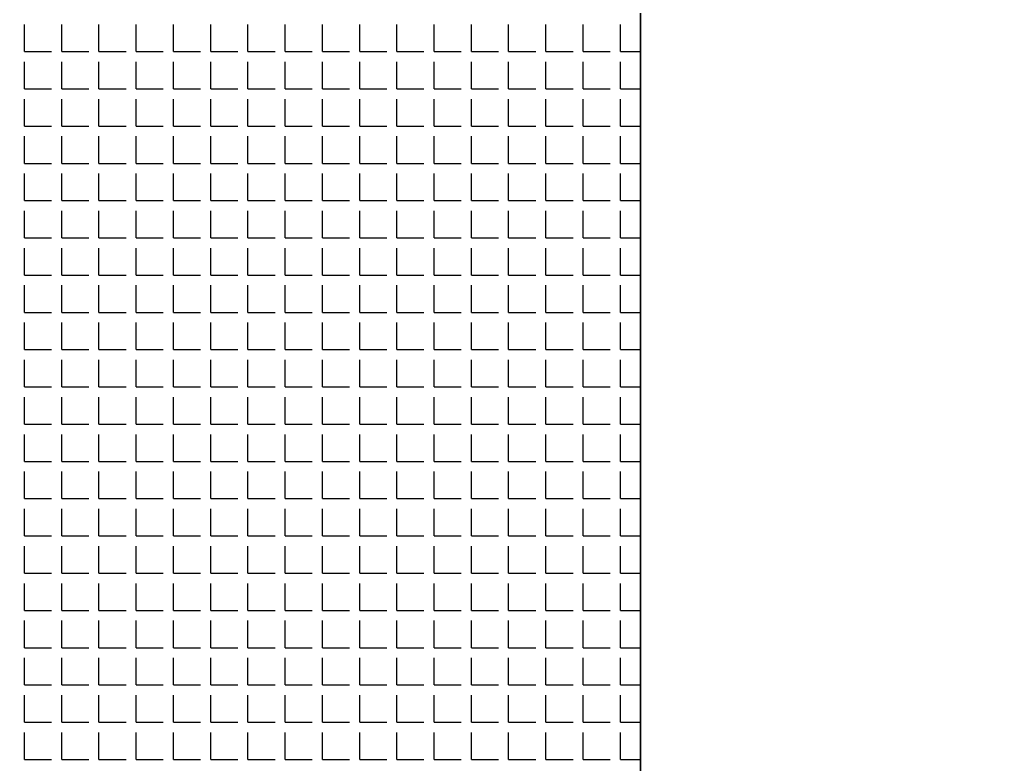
# Model space of a CAD drawing. Header units: millimetres. Extents: x -2063041 to -1932644, y 197605868 to 197643080.
# Drawn here: x -2046542.7 to -2046406.9, y 197627065.4 to 197627169.6 of the extents above; entities that cross this region are included whole.
import ezdxf

# ---------------------------------------------------------------- set-up
doc = ezdxf.new("R2010")
doc.units = ezdxf.units.MM
doc.layers.add('СКУД', color=7, linetype='Continuous')

msp = doc.modelspace()

# ---------------------------------------------------------------- linework, layer by layer
at = {"layer": 'СКУД', "color": 18, "true_color": 0x000000}
for p, q in [((-2046455.74, 197627297.71), (-2046455.74, 197626939.77)), ((-2046541.95, 197627165.15), (-2046541.95, 197627168.94)), ((-2046536.74, 197627165.15), (-2046536.74, 197627168.94)), ((-2046531.53, 197627165.15), (-2046531.53, 197627168.94)), ((-2046526.31, 197627165.15), (-2046526.31, 197627168.94)), ((-2046521.1, 197627165.15), (-2046521.1, 197627168.94)), ((-2046515.89, 197627165.15), (-2046515.89, 197627168.94)), ((-2046510.67, 197627165.15), (-2046510.67, 197627168.94)), ((-2046505.46, 197627165.15), (-2046505.46, 197627168.94)), ((-2046500.25, 197627165.15), (-2046500.25, 197627168.94)), ((-2046495.03, 197627165.15), (-2046495.03, 197627168.94)), ((-2046489.82, 197627165.15), (-2046489.82, 197627168.94)), ((-2046484.61, 197627165.15), (-2046484.61, 197627168.94)), ((-2046479.39, 197627165.15), (-2046479.39, 197627168.94)), ((-2046474.18, 197627165.15), (-2046474.18, 197627168.94)), ((-2046468.97, 197627165.15), (-2046468.97, 197627168.94)), ((-2046463.75, 197627165.15), (-2046463.75, 197627168.94)), ((-2046458.54, 197627165.15), (-2046458.54, 197627168.94)), ((-2046541.95, 197627165.15), (-2046538.16, 197627165.15)), ((-2046536.74, 197627165.15), (-2046532.95, 197627165.15)), ((-2046531.53, 197627165.15), (-2046527.73, 197627165.15)), ((-2046526.31, 197627165.15), (-2046522.52, 197627165.15)), ((-2046521.1, 197627165.15), (-2046517.31, 197627165.15)), ((-2046515.89, 197627165.15), (-2046512.09, 197627165.15)), ((-2046510.67, 197627165.15), (-2046506.88, 197627165.15)), ((-2046505.46, 197627165.15), (-2046501.67, 197627165.15)), ((-2046500.25, 197627165.15), (-2046496.45, 197627165.15)), ((-2046495.03, 197627165.15), (-2046491.24, 197627165.15)), ((-2046489.82, 197627165.15), (-2046486.03, 197627165.15)), ((-2046484.61, 197627165.15), (-2046480.81, 197627165.15)), ((-2046479.39, 197627165.15), (-2046475.6, 197627165.15)), ((-2046474.18, 197627165.15), (-2046470.39, 197627165.15)), ((-2046468.97, 197627165.15), (-2046465.17, 197627165.15)), ((-2046463.75, 197627165.15), (-2046459.96, 197627165.15)), ((-2046458.54, 197627165.15), (-2046455.74, 197627165.15)), ((-2046541.95, 197627159.93), (-2046541.95, 197627163.72)), ((-2046536.74, 197627159.93), (-2046536.74, 197627163.72)), ((-2046531.53, 197627159.93), (-2046531.53, 197627163.72)), ((-2046526.31, 197627159.93), (-2046526.31, 197627163.72)), ((-2046521.1, 197627159.93), (-2046521.1, 197627163.72)), ((-2046515.89, 197627159.93), (-2046515.89, 197627163.72)), ((-2046510.67, 197627159.93), (-2046510.67, 197627163.72)), ((-2046505.46, 197627159.93), (-2046505.46, 197627163.72)), ((-2046500.25, 197627159.93), (-2046500.25, 197627163.72)), ((-2046495.03, 197627159.93), (-2046495.03, 197627163.72)), ((-2046489.82, 197627159.93), (-2046489.82, 197627163.72)), ((-2046484.61, 197627159.93), (-2046484.61, 197627163.72)), ((-2046479.39, 197627159.93), (-2046479.39, 197627163.72)), ((-2046474.18, 197627159.93), (-2046474.18, 197627163.72)), ((-2046468.97, 197627159.93), (-2046468.97, 197627163.72)), ((-2046463.75, 197627159.93), (-2046463.75, 197627163.72)), ((-2046458.54, 197627159.93), (-2046458.54, 197627163.72)), ((-2046541.95, 197627159.93), (-2046538.16, 197627159.93)), ((-2046536.74, 197627159.93), (-2046532.95, 197627159.93)), ((-2046531.53, 197627159.93), (-2046527.73, 197627159.93)), ((-2046526.31, 197627159.93), (-2046522.52, 197627159.93)), ((-2046521.1, 197627159.93), (-2046517.31, 197627159.93)), ((-2046515.89, 197627159.93), (-2046512.09, 197627159.93)), ((-2046510.67, 197627159.93), (-2046506.88, 197627159.93)), ((-2046505.46, 197627159.93), (-2046501.67, 197627159.93)), ((-2046500.25, 197627159.93), (-2046496.45, 197627159.93)), ((-2046495.03, 197627159.93), (-2046491.24, 197627159.93)), ((-2046489.82, 197627159.93), (-2046486.03, 197627159.93)), ((-2046484.61, 197627159.93), (-2046480.81, 197627159.93)), ((-2046479.39, 197627159.93), (-2046475.6, 197627159.93)), ((-2046474.18, 197627159.93), (-2046470.39, 197627159.93)), ((-2046468.97, 197627159.93), (-2046465.17, 197627159.93)), ((-2046463.75, 197627159.93), (-2046459.96, 197627159.93)), ((-2046458.54, 197627159.93), (-2046455.74, 197627159.93)), ((-2046541.95, 197627154.72), (-2046541.95, 197627158.51)), ((-2046536.74, 197627154.72), (-2046536.74, 197627158.51)), ((-2046531.53, 197627154.72), (-2046531.53, 197627158.51)), ((-2046526.31, 197627154.72), (-2046526.31, 197627158.51)), ((-2046521.1, 197627154.72), (-2046521.1, 197627158.51)), ((-2046515.89, 197627154.72), (-2046515.89, 197627158.51)), ((-2046510.67, 197627154.72), (-2046510.67, 197627158.51)), ((-2046505.46, 197627154.72), (-2046505.46, 197627158.51)), ((-2046500.25, 197627154.72), (-2046500.25, 197627158.51)), ((-2046495.03, 197627154.72), (-2046495.03, 197627158.51)), ((-2046489.82, 197627154.72), (-2046489.82, 197627158.51)), ((-2046484.61, 197627154.72), (-2046484.61, 197627158.51)), ((-2046479.39, 197627154.72), (-2046479.39, 197627158.51)), ((-2046474.18, 197627154.72), (-2046474.18, 197627158.51)), ((-2046468.97, 197627154.72), (-2046468.97, 197627158.51)), ((-2046463.75, 197627154.72), (-2046463.75, 197627158.51)), ((-2046458.54, 197627154.72), (-2046458.54, 197627158.51)), ((-2046541.95, 197627154.72), (-2046538.16, 197627154.72)), ((-2046536.74, 197627154.72), (-2046532.95, 197627154.72)), ((-2046531.53, 197627154.72), (-2046527.73, 197627154.72)), ((-2046526.31, 197627154.72), (-2046522.52, 197627154.72)), ((-2046521.1, 197627154.72), (-2046517.31, 197627154.72)), ((-2046515.89, 197627154.72), (-2046512.09, 197627154.72)), ((-2046510.67, 197627154.72), (-2046506.88, 197627154.72)), ((-2046505.46, 197627154.72), (-2046501.67, 197627154.72)), ((-2046500.25, 197627154.72), (-2046496.45, 197627154.72)), ((-2046495.03, 197627154.72), (-2046491.24, 197627154.72)), ((-2046489.82, 197627154.72), (-2046486.03, 197627154.72)), ((-2046484.61, 197627154.72), (-2046480.81, 197627154.72)), ((-2046479.39, 197627154.72), (-2046475.6, 197627154.72)), ((-2046474.18, 197627154.72), (-2046470.39, 197627154.72)), ((-2046468.97, 197627154.72), (-2046465.17, 197627154.72)), ((-2046463.75, 197627154.72), (-2046459.96, 197627154.72)), ((-2046458.54, 197627154.72), (-2046455.74, 197627154.72)), ((-2046541.95, 197627149.51), (-2046541.95, 197627153.3)), ((-2046536.74, 197627149.51), (-2046536.74, 197627153.3)), ((-2046531.53, 197627149.51), (-2046531.53, 197627153.3)), ((-2046526.31, 197627149.51), (-2046526.31, 197627153.3)), ((-2046521.1, 197627149.51), (-2046521.1, 197627153.3)), ((-2046515.89, 197627149.51), (-2046515.89, 197627153.3)), ((-2046510.67, 197627149.51), (-2046510.67, 197627153.3)), ((-2046505.46, 197627149.51), (-2046505.46, 197627153.3)), ((-2046500.25, 197627149.51), (-2046500.25, 197627153.3)), ((-2046495.03, 197627149.51), (-2046495.03, 197627153.3)), ((-2046489.82, 197627149.51), (-2046489.82, 197627153.3)), ((-2046484.61, 197627149.51), (-2046484.61, 197627153.3)), ((-2046479.39, 197627149.51), (-2046479.39, 197627153.3)), ((-2046474.18, 197627149.51), (-2046474.18, 197627153.3)), ((-2046468.97, 197627149.51), (-2046468.97, 197627153.3)), ((-2046463.75, 197627149.51), (-2046463.75, 197627153.3)), ((-2046458.54, 197627149.51), (-2046458.54, 197627153.3)), ((-2046541.95, 197627149.51), (-2046538.16, 197627149.51)), ((-2046536.74, 197627149.51), (-2046532.95, 197627149.51)), ((-2046531.53, 197627149.51), (-2046527.73, 197627149.51)), ((-2046526.31, 197627149.51), (-2046522.52, 197627149.51)), ((-2046521.1, 197627149.51), (-2046517.31, 197627149.51)), ((-2046515.89, 197627149.51), (-2046512.09, 197627149.51)), ((-2046510.67, 197627149.51), (-2046506.88, 197627149.51)), ((-2046505.46, 197627149.51), (-2046501.67, 197627149.51)), ((-2046500.25, 197627149.51), (-2046496.45, 197627149.51)), ((-2046495.03, 197627149.51), (-2046491.24, 197627149.51)), ((-2046489.82, 197627149.51), (-2046486.03, 197627149.51)), ((-2046484.61, 197627149.51), (-2046480.81, 197627149.51)), ((-2046479.39, 197627149.51), (-2046475.6, 197627149.51)), ((-2046474.18, 197627149.51), (-2046470.39, 197627149.51)), ((-2046468.97, 197627149.51), (-2046465.17, 197627149.51)), ((-2046463.75, 197627149.51), (-2046459.96, 197627149.51)), ((-2046458.54, 197627149.51), (-2046455.74, 197627149.51)), ((-2046541.95, 197627144.29), (-2046541.95, 197627148.08)), ((-2046536.74, 197627144.29), (-2046536.74, 197627148.08)), ((-2046531.53, 197627144.29), (-2046531.53, 197627148.08)), ((-2046526.31, 197627144.29), (-2046526.31, 197627148.08)), ((-2046521.1, 197627144.29), (-2046521.1, 197627148.08)), ((-2046515.89, 197627144.29), (-2046515.89, 197627148.08)), ((-2046510.67, 197627144.29), (-2046510.67, 197627148.08)), ((-2046505.46, 197627144.29), (-2046505.46, 197627148.08)), ((-2046500.25, 197627144.29), (-2046500.25, 197627148.08)), ((-2046495.03, 197627144.29), (-2046495.03, 197627148.08)), ((-2046489.82, 197627144.29), (-2046489.82, 197627148.08)), ((-2046484.61, 197627144.29), (-2046484.61, 197627148.08)), ((-2046479.39, 197627144.29), (-2046479.39, 197627148.08)), ((-2046474.18, 197627144.29), (-2046474.18, 197627148.08)), ((-2046468.97, 197627144.29), (-2046468.97, 197627148.08)), ((-2046463.75, 197627144.29), (-2046463.75, 197627148.08)), ((-2046458.54, 197627144.29), (-2046458.54, 197627148.08)), ((-2046541.95, 197627144.29), (-2046538.16, 197627144.29)), ((-2046536.74, 197627144.29), (-2046532.95, 197627144.29)), ((-2046531.53, 197627144.29), (-2046527.73, 197627144.29)), ((-2046526.31, 197627144.29), (-2046522.52, 197627144.29)), ((-2046521.1, 197627144.29), (-2046517.31, 197627144.29)), ((-2046515.89, 197627144.29), (-2046512.09, 197627144.29)), ((-2046510.67, 197627144.29), (-2046506.88, 197627144.29)), ((-2046505.46, 197627144.29), (-2046501.67, 197627144.29)), ((-2046500.25, 197627144.29), (-2046496.45, 197627144.29)), ((-2046495.03, 197627144.29), (-2046491.24, 197627144.29)), ((-2046489.82, 197627144.29), (-2046486.03, 197627144.29)), ((-2046484.61, 197627144.29), (-2046480.81, 197627144.29)), ((-2046479.39, 197627144.29), (-2046475.6, 197627144.29)), ((-2046474.18, 197627144.29), (-2046470.39, 197627144.29)), ((-2046468.97, 197627144.29), (-2046465.17, 197627144.29)), ((-2046463.75, 197627144.29), (-2046459.96, 197627144.29)), ((-2046458.54, 197627144.29), (-2046455.74, 197627144.29)), ((-2046541.95, 197627139.08), (-2046541.95, 197627142.87)), ((-2046536.74, 197627139.08), (-2046536.74, 197627142.87)), ((-2046531.53, 197627139.08), (-2046531.53, 197627142.87)), ((-2046526.31, 197627139.08), (-2046526.31, 197627142.87)), ((-2046521.1, 197627139.08), (-2046521.1, 197627142.87)), ((-2046515.89, 197627139.08), (-2046515.89, 197627142.87)), ((-2046510.67, 197627139.08), (-2046510.67, 197627142.87)), ((-2046505.46, 197627139.08), (-2046505.46, 197627142.87)), ((-2046500.25, 197627139.08), (-2046500.25, 197627142.87)), ((-2046495.03, 197627139.08), (-2046495.03, 197627142.87)), ((-2046489.82, 197627139.08), (-2046489.82, 197627142.87)), ((-2046484.61, 197627139.08), (-2046484.61, 197627142.87)), ((-2046479.39, 197627139.08), (-2046479.39, 197627142.87)), ((-2046474.18, 197627139.08), (-2046474.18, 197627142.87)), ((-2046468.97, 197627139.08), (-2046468.97, 197627142.87)), ((-2046463.75, 197627139.08), (-2046463.75, 197627142.87)), ((-2046458.54, 197627139.08), (-2046458.54, 197627142.87)), ((-2046541.95, 197627139.08), (-2046538.16, 197627139.08)), ((-2046536.74, 197627139.08), (-2046532.95, 197627139.08)), ((-2046531.53, 197627139.08), (-2046527.73, 197627139.08)), ((-2046526.31, 197627139.08), (-2046522.52, 197627139.08)), ((-2046521.1, 197627139.08), (-2046517.31, 197627139.08)), ((-2046515.89, 197627139.08), (-2046512.09, 197627139.08)), ((-2046510.67, 197627139.08), (-2046506.88, 197627139.08)), ((-2046505.46, 197627139.08), (-2046501.67, 197627139.08)), ((-2046500.25, 197627139.08), (-2046496.45, 197627139.08)), ((-2046495.03, 197627139.08), (-2046491.24, 197627139.08)), ((-2046489.82, 197627139.08), (-2046486.03, 197627139.08)), ((-2046484.61, 197627139.08), (-2046480.81, 197627139.08)), ((-2046479.39, 197627139.08), (-2046475.6, 197627139.08)), ((-2046474.18, 197627139.08), (-2046470.39, 197627139.08)), ((-2046468.97, 197627139.08), (-2046465.17, 197627139.08)), ((-2046463.75, 197627139.08), (-2046459.96, 197627139.08)), ((-2046458.54, 197627139.08), (-2046455.74, 197627139.08)), ((-2046541.95, 197627133.87), (-2046541.95, 197627137.66)), ((-2046536.74, 197627133.87), (-2046536.74, 197627137.66)), ((-2046531.53, 197627133.87), (-2046531.53, 197627137.66)), ((-2046526.31, 197627133.87), (-2046526.31, 197627137.66)), ((-2046521.1, 197627133.87), (-2046521.1, 197627137.66)), ((-2046515.89, 197627133.87), (-2046515.89, 197627137.66)), ((-2046510.67, 197627133.87), (-2046510.67, 197627137.66)), ((-2046505.46, 197627133.87), (-2046505.46, 197627137.66)), ((-2046500.25, 197627133.87), (-2046500.25, 197627137.66)), ((-2046495.03, 197627133.87), (-2046495.03, 197627137.66)), ((-2046489.82, 197627133.87), (-2046489.82, 197627137.66)), ((-2046484.61, 197627133.87), (-2046484.61, 197627137.66)), ((-2046479.39, 197627133.87), (-2046479.39, 197627137.66)), ((-2046474.18, 197627133.87), (-2046474.18, 197627137.66)), ((-2046468.97, 197627133.87), (-2046468.97, 197627137.66)), ((-2046463.75, 197627133.87), (-2046463.75, 197627137.66)), ((-2046458.54, 197627133.87), (-2046458.54, 197627137.66)), ((-2046541.95, 197627133.87), (-2046538.16, 197627133.87)), ((-2046536.74, 197627133.87), (-2046532.95, 197627133.87)), ((-2046531.53, 197627133.87), (-2046527.73, 197627133.87)), ((-2046526.31, 197627133.87), (-2046522.52, 197627133.87)), ((-2046521.1, 197627133.87), (-2046517.31, 197627133.87)), ((-2046515.89, 197627133.87), (-2046512.09, 197627133.87)), ((-2046510.67, 197627133.87), (-2046506.88, 197627133.87)), ((-2046505.46, 197627133.87), (-2046501.67, 197627133.87)), ((-2046500.25, 197627133.87), (-2046496.45, 197627133.87)), ((-2046495.03, 197627133.87), (-2046491.24, 197627133.87)), ((-2046489.82, 197627133.87), (-2046486.03, 197627133.87)), ((-2046484.61, 197627133.87), (-2046480.81, 197627133.87)), ((-2046479.39, 197627133.87), (-2046475.6, 197627133.87)), ((-2046474.18, 197627133.87), (-2046470.39, 197627133.87)), ((-2046468.97, 197627133.87), (-2046465.17, 197627133.87)), ((-2046463.75, 197627133.87), (-2046459.96, 197627133.87)), ((-2046458.54, 197627133.87), (-2046455.74, 197627133.87)), ((-2046541.95, 197627128.65), (-2046541.95, 197627132.44)), ((-2046536.74, 197627128.65), (-2046536.74, 197627132.44)), ((-2046531.53, 197627128.65), (-2046531.53, 197627132.44)), ((-2046526.31, 197627128.65), (-2046526.31, 197627132.44)), ((-2046521.1, 197627128.65), (-2046521.1, 197627132.44)), ((-2046515.89, 197627128.65), (-2046515.89, 197627132.44)), ((-2046510.67, 197627128.65), (-2046510.67, 197627132.44)), ((-2046505.46, 197627128.65), (-2046505.46, 197627132.44)), ((-2046500.25, 197627128.65), (-2046500.25, 197627132.44)), ((-2046495.03, 197627128.65), (-2046495.03, 197627132.44)), ((-2046489.82, 197627128.65), (-2046489.82, 197627132.44)), ((-2046484.61, 197627128.65), (-2046484.61, 197627132.44)), ((-2046479.39, 197627128.65), (-2046479.39, 197627132.44)), ((-2046474.18, 197627128.65), (-2046474.18, 197627132.44)), ((-2046468.97, 197627128.65), (-2046468.97, 197627132.44)), ((-2046463.75, 197627128.65), (-2046463.75, 197627132.44)), ((-2046458.54, 197627128.65), (-2046458.54, 197627132.44)), ((-2046541.95, 197627128.65), (-2046538.16, 197627128.65)), ((-2046536.74, 197627128.65), (-2046532.95, 197627128.65)), ((-2046531.53, 197627128.65), (-2046527.73, 197627128.65)), ((-2046526.31, 197627128.65), (-2046522.52, 197627128.65)), ((-2046521.1, 197627128.65), (-2046517.31, 197627128.65)), ((-2046515.89, 197627128.65), (-2046512.09, 197627128.65)), ((-2046510.67, 197627128.65), (-2046506.88, 197627128.65)), ((-2046505.46, 197627128.65), (-2046501.67, 197627128.65)), ((-2046500.25, 197627128.65), (-2046496.45, 197627128.65)), ((-2046495.03, 197627128.65), (-2046491.24, 197627128.65)), ((-2046489.82, 197627128.65), (-2046486.03, 197627128.65)), ((-2046484.61, 197627128.65), (-2046480.81, 197627128.65)), ((-2046479.39, 197627128.65), (-2046475.6, 197627128.65)), ((-2046474.18, 197627128.65), (-2046470.39, 197627128.65)), ((-2046468.97, 197627128.65), (-2046465.17, 197627128.65)), ((-2046463.75, 197627128.65), (-2046459.96, 197627128.65)), ((-2046458.54, 197627128.65), (-2046455.74, 197627128.65)), ((-2046541.95, 197627123.44), (-2046541.95, 197627127.23)), ((-2046536.74, 197627123.44), (-2046536.74, 197627127.23)), ((-2046531.53, 197627123.44), (-2046531.53, 197627127.23)), ((-2046526.31, 197627123.44), (-2046526.31, 197627127.23)), ((-2046521.1, 197627123.44), (-2046521.1, 197627127.23)), ((-2046515.89, 197627123.44), (-2046515.89, 197627127.23)), ((-2046510.67, 197627123.44), (-2046510.67, 197627127.23)), ((-2046505.46, 197627123.44), (-2046505.46, 197627127.23)), ((-2046500.25, 197627123.44), (-2046500.25, 197627127.23)), ((-2046495.03, 197627123.44), (-2046495.03, 197627127.23)), ((-2046489.82, 197627123.44), (-2046489.82, 197627127.23)), ((-2046484.61, 197627123.44), (-2046484.61, 197627127.23)), ((-2046479.39, 197627123.44), (-2046479.39, 197627127.23)), ((-2046474.18, 197627123.44), (-2046474.18, 197627127.23)), ((-2046468.97, 197627123.44), (-2046468.97, 197627127.23)), ((-2046463.75, 197627123.44), (-2046463.75, 197627127.23)), ((-2046458.54, 197627123.44), (-2046458.54, 197627127.23)), ((-2046541.95, 197627123.44), (-2046538.16, 197627123.44)), ((-2046536.74, 197627123.44), (-2046532.95, 197627123.44)), ((-2046531.53, 197627123.44), (-2046527.73, 197627123.44)), ((-2046526.31, 197627123.44), (-2046522.52, 197627123.44)), ((-2046521.1, 197627123.44), (-2046517.31, 197627123.44)), ((-2046515.89, 197627123.44), (-2046512.09, 197627123.44)), ((-2046510.67, 197627123.44), (-2046506.88, 197627123.44)), ((-2046505.46, 197627123.44), (-2046501.67, 197627123.44)), ((-2046500.25, 197627123.44), (-2046496.45, 197627123.44)), ((-2046495.03, 197627123.44), (-2046491.24, 197627123.44)), ((-2046489.82, 197627123.44), (-2046486.03, 197627123.44)), ((-2046484.61, 197627123.44), (-2046480.81, 197627123.44)), ((-2046479.39, 197627123.44), (-2046475.6, 197627123.44)), ((-2046474.18, 197627123.44), (-2046470.39, 197627123.44)), ((-2046468.97, 197627123.44), (-2046465.17, 197627123.44)), ((-2046463.75, 197627123.44), (-2046459.96, 197627123.44)), ((-2046458.54, 197627123.44), (-2046455.74, 197627123.44)), ((-2046541.95, 197627118.23), (-2046541.95, 197627122.02)), ((-2046536.74, 197627118.23), (-2046536.74, 197627122.02)), ((-2046531.53, 197627118.23), (-2046531.53, 197627122.02)), ((-2046526.31, 197627118.23), (-2046526.31, 197627122.02)), ((-2046521.1, 197627118.23), (-2046521.1, 197627122.02)), ((-2046515.89, 197627118.23), (-2046515.89, 197627122.02)), ((-2046510.67, 197627118.23), (-2046510.67, 197627122.02)), ((-2046505.46, 197627118.23), (-2046505.46, 197627122.02)), ((-2046500.25, 197627118.23), (-2046500.25, 197627122.02)), ((-2046495.03, 197627118.23), (-2046495.03, 197627122.02)), ((-2046489.82, 197627118.23), (-2046489.82, 197627122.02)), ((-2046484.61, 197627118.23), (-2046484.61, 197627122.02)), ((-2046479.39, 197627118.23), (-2046479.39, 197627122.02)), ((-2046474.18, 197627118.23), (-2046474.18, 197627122.02)), ((-2046468.97, 197627118.23), (-2046468.97, 197627122.02)), ((-2046463.75, 197627118.23), (-2046463.75, 197627122.02)), ((-2046458.54, 197627118.23), (-2046458.54, 197627122.02)), ((-2046541.95, 197627118.23), (-2046538.16, 197627118.23)), ((-2046536.74, 197627118.23), (-2046532.95, 197627118.23)), ((-2046531.53, 197627118.23), (-2046527.73, 197627118.23)), ((-2046526.31, 197627118.23), (-2046522.52, 197627118.23)), ((-2046521.1, 197627118.23), (-2046517.31, 197627118.23)), ((-2046515.89, 197627118.23), (-2046512.09, 197627118.23)), ((-2046510.67, 197627118.23), (-2046506.88, 197627118.23)), ((-2046505.46, 197627118.23), (-2046501.67, 197627118.23)), ((-2046500.25, 197627118.23), (-2046496.45, 197627118.23)), ((-2046495.03, 197627118.23), (-2046491.24, 197627118.23)), ((-2046489.82, 197627118.23), (-2046486.03, 197627118.23)), ((-2046484.61, 197627118.23), (-2046480.81, 197627118.23)), ((-2046479.39, 197627118.23), (-2046475.6, 197627118.23)), ((-2046474.18, 197627118.23), (-2046470.39, 197627118.23)), ((-2046468.97, 197627118.23), (-2046465.17, 197627118.23)), ((-2046463.75, 197627118.23), (-2046459.96, 197627118.23)), ((-2046458.54, 197627118.23), (-2046455.74, 197627118.23)), ((-2046541.95, 197627113.01), (-2046541.95, 197627116.8)), ((-2046536.74, 197627113.01), (-2046536.74, 197627116.8)), ((-2046531.53, 197627113.01), (-2046531.53, 197627116.8)), ((-2046526.31, 197627113.01), (-2046526.31, 197627116.8)), ((-2046521.1, 197627113.01), (-2046521.1, 197627116.8)), ((-2046515.89, 197627113.01), (-2046515.89, 197627116.8)), ((-2046510.67, 197627113.01), (-2046510.67, 197627116.8)), ((-2046505.46, 197627113.01), (-2046505.46, 197627116.8)), ((-2046500.25, 197627113.01), (-2046500.25, 197627116.8)), ((-2046495.03, 197627113.01), (-2046495.03, 197627116.8)), ((-2046489.82, 197627113.01), (-2046489.82, 197627116.8)), ((-2046484.61, 197627113.01), (-2046484.61, 197627116.8)), ((-2046479.39, 197627113.01), (-2046479.39, 197627116.8)), ((-2046474.18, 197627113.01), (-2046474.18, 197627116.8)), ((-2046468.97, 197627113.01), (-2046468.97, 197627116.8)), ((-2046463.75, 197627113.01), (-2046463.75, 197627116.8)), ((-2046458.54, 197627113.01), (-2046458.54, 197627116.8)), ((-2046541.95, 197627113.01), (-2046538.16, 197627113.01)), ((-2046536.74, 197627113.01), (-2046532.95, 197627113.01)), ((-2046531.53, 197627113.01), (-2046527.73, 197627113.01)), ((-2046526.31, 197627113.01), (-2046522.52, 197627113.01)), ((-2046521.1, 197627113.01), (-2046517.31, 197627113.01)), ((-2046515.89, 197627113.01), (-2046512.09, 197627113.01)), ((-2046510.67, 197627113.01), (-2046506.88, 197627113.01)), ((-2046505.46, 197627113.01), (-2046501.67, 197627113.01)), ((-2046500.25, 197627113.01), (-2046496.45, 197627113.01)), ((-2046495.03, 197627113.01), (-2046491.24, 197627113.01)), ((-2046489.82, 197627113.01), (-2046486.03, 197627113.01)), ((-2046484.61, 197627113.01), (-2046480.81, 197627113.01)), ((-2046479.39, 197627113.01), (-2046475.6, 197627113.01)), ((-2046474.18, 197627113.01), (-2046470.39, 197627113.01)), ((-2046468.97, 197627113.01), (-2046465.17, 197627113.01)), ((-2046463.75, 197627113.01), (-2046459.96, 197627113.01)), ((-2046458.54, 197627113.01), (-2046455.74, 197627113.01)), ((-2046541.95, 197627107.8), (-2046541.95, 197627111.59)), ((-2046536.74, 197627107.8), (-2046536.74, 197627111.59)), ((-2046531.53, 197627107.8), (-2046531.53, 197627111.59)), ((-2046526.31, 197627107.8), (-2046526.31, 197627111.59)), ((-2046521.1, 197627107.8), (-2046521.1, 197627111.59)), ((-2046515.89, 197627107.8), (-2046515.89, 197627111.59)), ((-2046510.67, 197627107.8), (-2046510.67, 197627111.59)), ((-2046505.46, 197627107.8), (-2046505.46, 197627111.59)), ((-2046500.25, 197627107.8), (-2046500.25, 197627111.59)), ((-2046495.03, 197627107.8), (-2046495.03, 197627111.59)), ((-2046489.82, 197627107.8), (-2046489.82, 197627111.59)), ((-2046484.61, 197627107.8), (-2046484.61, 197627111.59)), ((-2046479.39, 197627107.8), (-2046479.39, 197627111.59)), ((-2046474.18, 197627107.8), (-2046474.18, 197627111.59)), ((-2046468.97, 197627107.8), (-2046468.97, 197627111.59)), ((-2046463.75, 197627107.8), (-2046463.75, 197627111.59)), ((-2046458.54, 197627107.8), (-2046458.54, 197627111.59)), ((-2046541.95, 197627107.8), (-2046538.16, 197627107.8)), ((-2046536.74, 197627107.8), (-2046532.95, 197627107.8)), ((-2046531.53, 197627107.8), (-2046527.73, 197627107.8)), ((-2046526.31, 197627107.8), (-2046522.52, 197627107.8)), ((-2046521.1, 197627107.8), (-2046517.31, 197627107.8)), ((-2046515.89, 197627107.8), (-2046512.09, 197627107.8)), ((-2046510.67, 197627107.8), (-2046506.88, 197627107.8)), ((-2046505.46, 197627107.8), (-2046501.67, 197627107.8)), ((-2046500.25, 197627107.8), (-2046496.45, 197627107.8)), ((-2046495.03, 197627107.8), (-2046491.24, 197627107.8)), ((-2046489.82, 197627107.8), (-2046486.03, 197627107.8)), ((-2046484.61, 197627107.8), (-2046480.81, 197627107.8)), ((-2046479.39, 197627107.8), (-2046475.6, 197627107.8)), ((-2046474.18, 197627107.8), (-2046470.39, 197627107.8)), ((-2046468.97, 197627107.8), (-2046465.17, 197627107.8)), ((-2046463.75, 197627107.8), (-2046459.96, 197627107.8)), ((-2046458.54, 197627107.8), (-2046455.74, 197627107.8)), ((-2046541.95, 197627102.59), (-2046541.95, 197627106.38)), ((-2046536.74, 197627102.59), (-2046536.74, 197627106.38)), ((-2046531.53, 197627102.59), (-2046531.53, 197627106.38)), ((-2046526.31, 197627102.59), (-2046526.31, 197627106.38)), ((-2046521.1, 197627102.59), (-2046521.1, 197627106.38)), ((-2046515.89, 197627102.59), (-2046515.89, 197627106.38)), ((-2046510.67, 197627102.59), (-2046510.67, 197627106.38)), ((-2046505.46, 197627102.59), (-2046505.46, 197627106.38)), ((-2046500.25, 197627102.59), (-2046500.25, 197627106.38)), ((-2046495.03, 197627102.59), (-2046495.03, 197627106.38)), ((-2046489.82, 197627102.59), (-2046489.82, 197627106.38)), ((-2046484.61, 197627102.59), (-2046484.61, 197627106.38)), ((-2046479.39, 197627102.59), (-2046479.39, 197627106.38)), ((-2046474.18, 197627102.59), (-2046474.18, 197627106.38)), ((-2046468.97, 197627102.59), (-2046468.97, 197627106.38)), ((-2046463.75, 197627102.59), (-2046463.75, 197627106.38)), ((-2046458.54, 197627102.59), (-2046458.54, 197627106.38)), ((-2046541.95, 197627102.59), (-2046538.16, 197627102.59)), ((-2046536.74, 197627102.59), (-2046532.95, 197627102.59)), ((-2046531.53, 197627102.59), (-2046527.73, 197627102.59)), ((-2046526.31, 197627102.59), (-2046522.52, 197627102.59)), ((-2046521.1, 197627102.59), (-2046517.31, 197627102.59)), ((-2046515.89, 197627102.59), (-2046512.09, 197627102.59)), ((-2046510.67, 197627102.59), (-2046506.88, 197627102.59)), ((-2046505.46, 197627102.59), (-2046501.67, 197627102.59)), ((-2046500.25, 197627102.59), (-2046496.45, 197627102.59)), ((-2046495.03, 197627102.59), (-2046491.24, 197627102.59)), ((-2046489.82, 197627102.59), (-2046486.03, 197627102.59)), ((-2046484.61, 197627102.59), (-2046480.81, 197627102.59)), ((-2046479.39, 197627102.59), (-2046475.6, 197627102.59)), ((-2046474.18, 197627102.59), (-2046470.39, 197627102.59)), ((-2046468.97, 197627102.59), (-2046465.17, 197627102.59)), ((-2046463.75, 197627102.59), (-2046459.96, 197627102.59)), ((-2046458.54, 197627102.59), (-2046455.74, 197627102.59)), ((-2046541.95, 197627097.37), (-2046541.95, 197627101.16)), ((-2046536.74, 197627097.37), (-2046536.74, 197627101.16)), ((-2046531.53, 197627097.37), (-2046531.53, 197627101.16)), ((-2046526.31, 197627097.37), (-2046526.31, 197627101.16)), ((-2046521.1, 197627097.37), (-2046521.1, 197627101.16)), ((-2046515.89, 197627097.37), (-2046515.89, 197627101.16)), ((-2046510.67, 197627097.37), (-2046510.67, 197627101.16)), ((-2046505.46, 197627097.37), (-2046505.46, 197627101.16)), ((-2046500.25, 197627097.37), (-2046500.25, 197627101.16)), ((-2046495.03, 197627097.37), (-2046495.03, 197627101.16)), ((-2046489.82, 197627097.37), (-2046489.82, 197627101.16)), ((-2046484.61, 197627097.37), (-2046484.61, 197627101.16)), ((-2046479.39, 197627097.37), (-2046479.39, 197627101.16)), ((-2046474.18, 197627097.37), (-2046474.18, 197627101.16)), ((-2046468.97, 197627097.37), (-2046468.97, 197627101.16)), ((-2046463.75, 197627097.37), (-2046463.75, 197627101.16)), ((-2046458.54, 197627097.37), (-2046458.54, 197627101.16)), ((-2046541.95, 197627097.37), (-2046538.16, 197627097.37)), ((-2046536.74, 197627097.37), (-2046532.95, 197627097.37)), ((-2046531.53, 197627097.37), (-2046527.73, 197627097.37)), ((-2046526.31, 197627097.37), (-2046522.52, 197627097.37)), ((-2046521.1, 197627097.37), (-2046517.31, 197627097.37)), ((-2046515.89, 197627097.37), (-2046512.09, 197627097.37)), ((-2046510.67, 197627097.37), (-2046506.88, 197627097.37)), ((-2046505.46, 197627097.37), (-2046501.67, 197627097.37)), ((-2046500.25, 197627097.37), (-2046496.45, 197627097.37)), ((-2046495.03, 197627097.37), (-2046491.24, 197627097.37)), ((-2046489.82, 197627097.37), (-2046486.03, 197627097.37)), ((-2046484.61, 197627097.37), (-2046480.81, 197627097.37)), ((-2046479.39, 197627097.37), (-2046475.6, 197627097.37)), ((-2046474.18, 197627097.37), (-2046470.39, 197627097.37)), ((-2046468.97, 197627097.37), (-2046465.17, 197627097.37)), ((-2046463.75, 197627097.37), (-2046459.96, 197627097.37)), ((-2046458.54, 197627097.37), (-2046455.74, 197627097.37)), ((-2046541.95, 197627092.16), (-2046541.95, 197627095.95)), ((-2046536.74, 197627092.16), (-2046536.74, 197627095.95)), ((-2046531.53, 197627092.16), (-2046531.53, 197627095.95)), ((-2046526.31, 197627092.16), (-2046526.31, 197627095.95)), ((-2046521.1, 197627092.16), (-2046521.1, 197627095.95)), ((-2046515.89, 197627092.16), (-2046515.89, 197627095.95)), ((-2046510.67, 197627092.16), (-2046510.67, 197627095.95)), ((-2046505.46, 197627092.16), (-2046505.46, 197627095.95)), ((-2046500.25, 197627092.16), (-2046500.25, 197627095.95)), ((-2046495.03, 197627092.16), (-2046495.03, 197627095.95)), ((-2046489.82, 197627092.16), (-2046489.82, 197627095.95)), ((-2046484.61, 197627092.16), (-2046484.61, 197627095.95)), ((-2046479.39, 197627092.16), (-2046479.39, 197627095.95)), ((-2046474.18, 197627092.16), (-2046474.18, 197627095.95)), ((-2046468.97, 197627092.16), (-2046468.97, 197627095.95)), ((-2046463.75, 197627092.16), (-2046463.75, 197627095.95)), ((-2046458.54, 197627092.16), (-2046458.54, 197627095.95)), ((-2046541.95, 197627092.16), (-2046538.16, 197627092.16)), ((-2046536.74, 197627092.16), (-2046532.95, 197627092.16)), ((-2046531.53, 197627092.16), (-2046527.73, 197627092.16)), ((-2046526.31, 197627092.16), (-2046522.52, 197627092.16)), ((-2046521.1, 197627092.16), (-2046517.31, 197627092.16)), ((-2046515.89, 197627092.16), (-2046512.09, 197627092.16)), ((-2046510.67, 197627092.16), (-2046506.88, 197627092.16)), ((-2046505.46, 197627092.16), (-2046501.67, 197627092.16)), ((-2046500.25, 197627092.16), (-2046496.45, 197627092.16)), ((-2046495.03, 197627092.16), (-2046491.24, 197627092.16)), ((-2046489.82, 197627092.16), (-2046486.03, 197627092.16)), ((-2046484.61, 197627092.16), (-2046480.81, 197627092.16)), ((-2046479.39, 197627092.16), (-2046475.6, 197627092.16)), ((-2046474.18, 197627092.16), (-2046470.39, 197627092.16)), ((-2046468.97, 197627092.16), (-2046465.17, 197627092.16)), ((-2046463.75, 197627092.16), (-2046459.96, 197627092.16)), ((-2046458.54, 197627092.16), (-2046455.74, 197627092.16)), ((-2046541.95, 197627086.95), (-2046541.95, 197627090.74)), ((-2046536.74, 197627086.95), (-2046536.74, 197627090.74)), ((-2046531.53, 197627086.95), (-2046531.53, 197627090.74)), ((-2046526.31, 197627086.95), (-2046526.31, 197627090.74)), ((-2046521.1, 197627086.95), (-2046521.1, 197627090.74)), ((-2046515.89, 197627086.95), (-2046515.89, 197627090.74)), ((-2046510.67, 197627086.95), (-2046510.67, 197627090.74)), ((-2046505.46, 197627086.95), (-2046505.46, 197627090.74)), ((-2046500.25, 197627086.95), (-2046500.25, 197627090.74)), ((-2046495.03, 197627086.95), (-2046495.03, 197627090.74)), ((-2046489.82, 197627086.95), (-2046489.82, 197627090.74)), ((-2046484.61, 197627086.95), (-2046484.61, 197627090.74)), ((-2046479.39, 197627086.95), (-2046479.39, 197627090.74)), ((-2046474.18, 197627086.95), (-2046474.18, 197627090.74)), ((-2046468.97, 197627086.95), (-2046468.97, 197627090.74)), ((-2046463.75, 197627086.95), (-2046463.75, 197627090.74)), ((-2046458.54, 197627086.95), (-2046458.54, 197627090.74)), ((-2046541.95, 197627086.95), (-2046538.16, 197627086.95)), ((-2046536.74, 197627086.95), (-2046532.95, 197627086.95)), ((-2046531.53, 197627086.95), (-2046527.73, 197627086.95)), ((-2046526.31, 197627086.95), (-2046522.52, 197627086.95)), ((-2046521.1, 197627086.95), (-2046517.31, 197627086.95)), ((-2046515.89, 197627086.95), (-2046512.09, 197627086.95)), ((-2046510.67, 197627086.95), (-2046506.88, 197627086.95)), ((-2046505.46, 197627086.95), (-2046501.67, 197627086.95)), ((-2046500.25, 197627086.95), (-2046496.45, 197627086.95)), ((-2046495.03, 197627086.95), (-2046491.24, 197627086.95)), ((-2046489.82, 197627086.95), (-2046486.03, 197627086.95)), ((-2046484.61, 197627086.95), (-2046480.81, 197627086.95)), ((-2046479.39, 197627086.95), (-2046475.6, 197627086.95)), ((-2046474.18, 197627086.95), (-2046470.39, 197627086.95)), ((-2046468.97, 197627086.95), (-2046465.17, 197627086.95)), ((-2046463.75, 197627086.95), (-2046459.96, 197627086.95)), ((-2046458.54, 197627086.95), (-2046455.74, 197627086.95)), ((-2046541.95, 197627081.73), (-2046541.95, 197627085.52)), ((-2046536.74, 197627081.73), (-2046536.74, 197627085.52)), ((-2046531.53, 197627081.73), (-2046531.53, 197627085.52)), ((-2046526.31, 197627081.73), (-2046526.31, 197627085.52)), ((-2046521.1, 197627081.73), (-2046521.1, 197627085.52)), ((-2046515.89, 197627081.73), (-2046515.89, 197627085.52)), ((-2046510.67, 197627081.73), (-2046510.67, 197627085.52)), ((-2046505.46, 197627081.73), (-2046505.46, 197627085.52)), ((-2046500.25, 197627081.73), (-2046500.25, 197627085.52)), ((-2046495.03, 197627081.73), (-2046495.03, 197627085.52)), ((-2046489.82, 197627081.73), (-2046489.82, 197627085.52)), ((-2046484.61, 197627081.73), (-2046484.61, 197627085.52)), ((-2046479.39, 197627081.73), (-2046479.39, 197627085.52)), ((-2046474.18, 197627081.73), (-2046474.18, 197627085.52)), ((-2046468.97, 197627081.73), (-2046468.97, 197627085.52)), ((-2046463.75, 197627081.73), (-2046463.75, 197627085.52)), ((-2046458.54, 197627081.73), (-2046458.54, 197627085.52)), ((-2046541.95, 197627081.73), (-2046538.16, 197627081.73)), ((-2046536.74, 197627081.73), (-2046532.95, 197627081.73)), ((-2046531.53, 197627081.73), (-2046527.73, 197627081.73)), ((-2046526.31, 197627081.73), (-2046522.52, 197627081.73)), ((-2046521.1, 197627081.73), (-2046517.31, 197627081.73)), ((-2046515.89, 197627081.73), (-2046512.09, 197627081.73)), ((-2046510.67, 197627081.73), (-2046506.88, 197627081.73)), ((-2046505.46, 197627081.73), (-2046501.67, 197627081.73)), ((-2046500.25, 197627081.73), (-2046496.45, 197627081.73)), ((-2046495.03, 197627081.73), (-2046491.24, 197627081.73)), ((-2046489.82, 197627081.73), (-2046486.03, 197627081.73)), ((-2046484.61, 197627081.73), (-2046480.81, 197627081.73)), ((-2046479.39, 197627081.73), (-2046475.6, 197627081.73)), ((-2046474.18, 197627081.73), (-2046470.39, 197627081.73)), ((-2046468.97, 197627081.73), (-2046465.17, 197627081.73)), ((-2046463.75, 197627081.73), (-2046459.96, 197627081.73)), ((-2046458.54, 197627081.73), (-2046455.74, 197627081.73)), ((-2046541.95, 197627076.52), (-2046541.95, 197627080.31)), ((-2046536.74, 197627076.52), (-2046536.74, 197627080.31)), ((-2046531.53, 197627076.52), (-2046531.53, 197627080.31)), ((-2046526.31, 197627076.52), (-2046526.31, 197627080.31)), ((-2046521.1, 197627076.52), (-2046521.1, 197627080.31)), ((-2046515.89, 197627076.52), (-2046515.89, 197627080.31)), ((-2046510.67, 197627076.52), (-2046510.67, 197627080.31)), ((-2046505.46, 197627076.52), (-2046505.46, 197627080.31)), ((-2046500.25, 197627076.52), (-2046500.25, 197627080.31)), ((-2046495.03, 197627076.52), (-2046495.03, 197627080.31)), ((-2046489.82, 197627076.52), (-2046489.82, 197627080.31)), ((-2046484.61, 197627076.52), (-2046484.61, 197627080.31)), ((-2046479.39, 197627076.52), (-2046479.39, 197627080.31)), ((-2046474.18, 197627076.52), (-2046474.18, 197627080.31)), ((-2046468.97, 197627076.52), (-2046468.97, 197627080.31)), ((-2046463.75, 197627076.52), (-2046463.75, 197627080.31)), ((-2046458.54, 197627076.52), (-2046458.54, 197627080.31)), ((-2046541.95, 197627076.52), (-2046538.16, 197627076.52)), ((-2046536.74, 197627076.52), (-2046532.95, 197627076.52)), ((-2046531.53, 197627076.52), (-2046527.73, 197627076.52)), ((-2046526.31, 197627076.52), (-2046522.52, 197627076.52)), ((-2046521.1, 197627076.52), (-2046517.31, 197627076.52)), ((-2046515.89, 197627076.52), (-2046512.09, 197627076.52)), ((-2046510.67, 197627076.52), (-2046506.88, 197627076.52)), ((-2046505.46, 197627076.52), (-2046501.67, 197627076.52)), ((-2046500.25, 197627076.52), (-2046496.45, 197627076.52)), ((-2046495.03, 197627076.52), (-2046491.24, 197627076.52)), ((-2046489.82, 197627076.52), (-2046486.03, 197627076.52)), ((-2046484.61, 197627076.52), (-2046480.81, 197627076.52)), ((-2046479.39, 197627076.52), (-2046475.6, 197627076.52)), ((-2046474.18, 197627076.52), (-2046470.39, 197627076.52)), ((-2046468.97, 197627076.52), (-2046465.17, 197627076.52)), ((-2046463.75, 197627076.52), (-2046459.96, 197627076.52)), ((-2046458.54, 197627076.52), (-2046455.74, 197627076.52)), ((-2046541.95, 197627071.31), (-2046541.95, 197627075.1)), ((-2046536.74, 197627071.31), (-2046536.74, 197627075.1)), ((-2046531.53, 197627071.31), (-2046531.53, 197627075.1)), ((-2046526.31, 197627071.31), (-2046526.31, 197627075.1)), ((-2046521.1, 197627071.31), (-2046521.1, 197627075.1)), ((-2046515.89, 197627071.31), (-2046515.89, 197627075.1)), ((-2046510.67, 197627071.31), (-2046510.67, 197627075.1)), ((-2046505.46, 197627071.31), (-2046505.46, 197627075.1)), ((-2046500.25, 197627071.31), (-2046500.25, 197627075.1)), ((-2046495.03, 197627071.31), (-2046495.03, 197627075.1)), ((-2046489.82, 197627071.31), (-2046489.82, 197627075.1)), ((-2046484.61, 197627071.31), (-2046484.61, 197627075.1)), ((-2046479.39, 197627071.31), (-2046479.39, 197627075.1)), ((-2046474.18, 197627071.31), (-2046474.18, 197627075.1)), ((-2046468.97, 197627071.31), (-2046468.97, 197627075.1)), ((-2046463.75, 197627071.31), (-2046463.75, 197627075.1)), ((-2046458.54, 197627071.31), (-2046458.54, 197627075.1)), ((-2046541.95, 197627071.31), (-2046538.16, 197627071.31)), ((-2046536.74, 197627071.31), (-2046532.95, 197627071.31)), ((-2046531.53, 197627071.31), (-2046527.73, 197627071.31)), ((-2046526.31, 197627071.31), (-2046522.52, 197627071.31)), ((-2046521.1, 197627071.31), (-2046517.31, 197627071.31)), ((-2046515.89, 197627071.31), (-2046512.09, 197627071.31)), ((-2046510.67, 197627071.31), (-2046506.88, 197627071.31)), ((-2046505.46, 197627071.31), (-2046501.67, 197627071.31)), ((-2046500.25, 197627071.31), (-2046496.45, 197627071.31)), ((-2046495.03, 197627071.31), (-2046491.24, 197627071.31)), ((-2046489.82, 197627071.31), (-2046486.03, 197627071.31)), ((-2046484.61, 197627071.31), (-2046480.81, 197627071.31)), ((-2046479.39, 197627071.31), (-2046475.6, 197627071.31)), ((-2046474.18, 197627071.31), (-2046470.39, 197627071.31)), ((-2046468.97, 197627071.31), (-2046465.17, 197627071.31)), ((-2046463.75, 197627071.31), (-2046459.96, 197627071.31)), ((-2046458.54, 197627071.31), (-2046455.74, 197627071.31)), ((-2046541.95, 197627066.09), (-2046541.95, 197627069.88)), ((-2046536.74, 197627066.09), (-2046536.74, 197627069.88)), ((-2046531.53, 197627066.09), (-2046531.53, 197627069.88)), ((-2046526.31, 197627066.09), (-2046526.31, 197627069.88)), ((-2046521.1, 197627066.09), (-2046521.1, 197627069.88)), ((-2046515.89, 197627066.09), (-2046515.89, 197627069.88)), ((-2046510.67, 197627066.09), (-2046510.67, 197627069.88)), ((-2046505.46, 197627066.09), (-2046505.46, 197627069.88)), ((-2046500.25, 197627066.09), (-2046500.25, 197627069.88)), ((-2046495.03, 197627066.09), (-2046495.03, 197627069.88)), ((-2046489.82, 197627066.09), (-2046489.82, 197627069.88)), ((-2046484.61, 197627066.09), (-2046484.61, 197627069.88)), ((-2046479.39, 197627066.09), (-2046479.39, 197627069.88)), ((-2046474.18, 197627066.09), (-2046474.18, 197627069.88)), ((-2046468.97, 197627066.09), (-2046468.97, 197627069.88)), ((-2046463.75, 197627066.09), (-2046463.75, 197627069.88)), ((-2046458.54, 197627066.09), (-2046458.54, 197627069.88)), ((-2046541.95, 197627066.09), (-2046538.16, 197627066.09)), ((-2046536.74, 197627066.09), (-2046532.95, 197627066.09)), ((-2046531.53, 197627066.09), (-2046527.73, 197627066.09)), ((-2046526.31, 197627066.09), (-2046522.52, 197627066.09)), ((-2046521.1, 197627066.09), (-2046517.31, 197627066.09)), ((-2046515.89, 197627066.09), (-2046512.09, 197627066.09)), ((-2046510.67, 197627066.09), (-2046506.88, 197627066.09)), ((-2046505.46, 197627066.09), (-2046501.67, 197627066.09)), ((-2046500.25, 197627066.09), (-2046496.45, 197627066.09)), ((-2046495.03, 197627066.09), (-2046491.24, 197627066.09)), ((-2046489.82, 197627066.09), (-2046486.03, 197627066.09)), ((-2046484.61, 197627066.09), (-2046480.81, 197627066.09)), ((-2046479.39, 197627066.09), (-2046475.6, 197627066.09)), ((-2046474.18, 197627066.09), (-2046470.39, 197627066.09)), ((-2046468.97, 197627066.09), (-2046465.17, 197627066.09)), ((-2046463.75, 197627066.09), (-2046459.96, 197627066.09)), ((-2046458.54, 197627066.09), (-2046455.74, 197627066.09))]:
    msp.add_line(p, q, dxfattribs=at)
msp.add_lwpolyline([(-2048127.36, 197627297.71), (-2043286.42, 197627297.71), (-2043286.42, 197615835.59), (-2043580.99, 197615835.59), (-2043580.99, 197626939.77), (-2046455.74, 197626939.77), (-2046455.74, 197627297.71)], dxfattribs=at)

doc.saveas('drawing.dxf')
